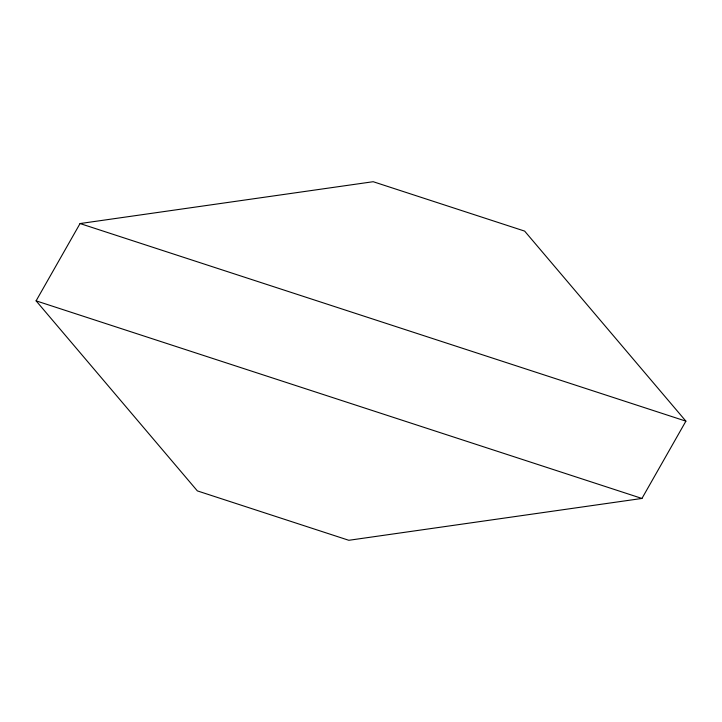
<?xml version="1.0" encoding="UTF-8"?>
<svg xmlns="http://www.w3.org/2000/svg" width="722" height="722" viewBox="0 0 722 722"><rect width="100%" height="100%" fill="white"/><g stroke="black" fill="none" stroke-linecap="round" stroke-linejoin="round"><path stroke-width="1.08" d="M36.1 300.848L80.052 223.549L373.175 181.709L524.641 231.103L685.9 421.152L641.948 498.451L348.825 540.291L197.359 490.897L36.1 300.848L641.948 498.451M80.052 223.549L685.9 421.152"/></g></svg>
